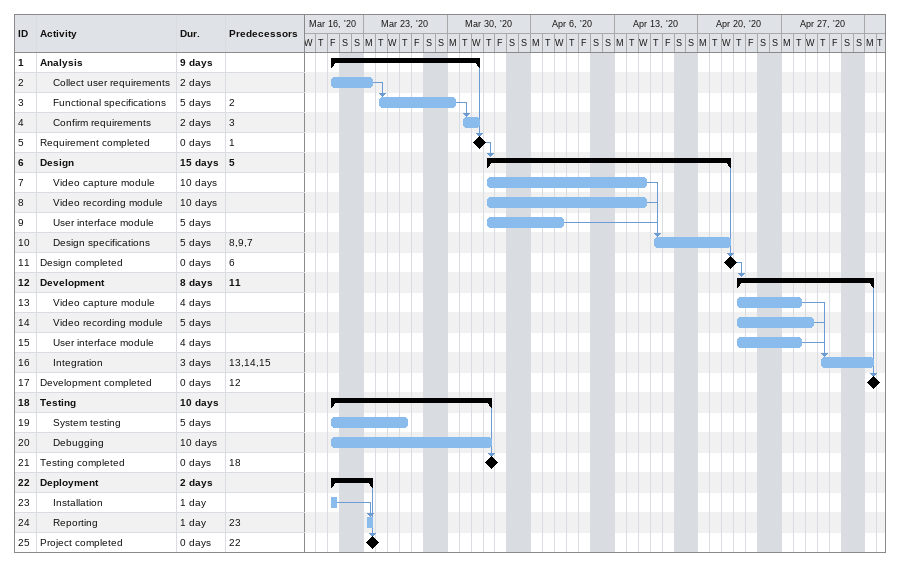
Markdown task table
| ID | Level | Task | Duration | Start | Finish | Predecessors |
|---|---|---|---|---|---|---|
| 1 | 1 | **Analysis** | 9d | 2020-03-20 | 2020-04-01 |  |
| 2 | 2 | Collect user requirements | 2d | 2020-03-20 | 2020-03-23 |  |
| 3 | 2 | Functional specifications | 5d | 2020-03-24 | 2020-03-30 | 2 |
| 4 | 2 | Confirm requirements | 2d | 2020-03-31 | 2020-04-01 | 3 |
| 5 | 1 | Requirement completed | 0d | 2020-04-01 | 2020-04-01 | 1 |
| 6 | 1 | **Design** | 15d | 2020-04-02 | 2020-04-22 | 5 |
| 7 | 2 | Video capture module | 10d | 2020-04-02 | 2020-04-15 |  |
| 8 | 2 | Video recording module | 10d | 2020-04-02 | 2020-04-15 |  |
| 9 | 2 | User interface module | 5d | 2020-04-02 | 2020-04-08 |  |
| 10 | 2 | Design specifications | 5d | 2020-04-16 | 2020-04-22 | 8, 9, 7 |
| 11 | 1 | Design completed | 0d | 2020-04-22 | 2020-04-22 | 6 |
| 12 | 1 | **Development** | 8d | 2020-04-23 | 2020-05-04 | 11 |
| 13 | 2 | Video capture module | 4d | 2020-04-23 | 2020-04-28 |  |
| 14 | 2 | Video recording module | 5d | 2020-04-23 | 2020-04-29 |  |
| 15 | 2 | User interface module | 4d | 2020-04-23 | 2020-04-28 |  |
| 16 | 2 | Integration | 3d | 2020-04-30 | 2020-05-04 | 13, 14, 15 |
| 17 | 1 | Development completed | 0d | 2020-05-04 | 2020-05-04 | 12 |
| 18 | 1 | **Testing** | 10d | 2020-03-20 | 2020-04-02 |  |
| 19 | 2 | System testing | 5d | 2020-03-20 | 2020-03-26 |  |
| 20 | 2 | Debugging | 10d | 2020-03-20 | 2020-04-02 |  |
| 21 | 1 | Testing completed | 0d | 2020-04-02 | 2020-04-02 | 18 |
| 22 | 1 | **Deployment** | 2d | 2020-03-20 | 2020-03-23 |  |
| 23 | 2 | Installation | 1d | 2020-03-20 | 2020-03-20 |  |
| 24 | 2 | Reporting | 1d | 2020-03-23 | 2020-03-23 | 23 |
| 25 | 1 | Project completed | 0d | 2020-03-23 | 2020-03-23 | 22 |
